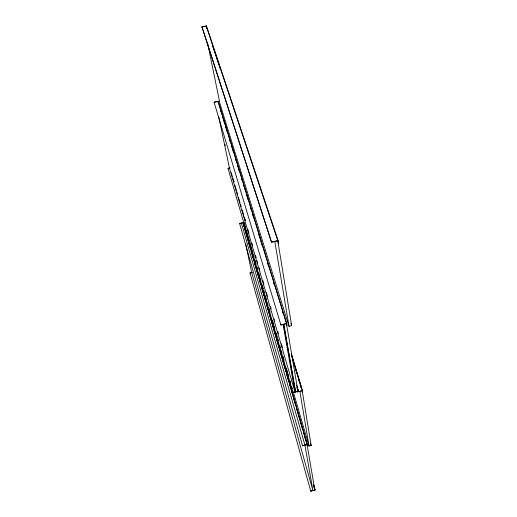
<?xml version="1.0" encoding="UTF-8"?>
<svg xmlns="http://www.w3.org/2000/svg" width="517" height="517" viewBox="0 0 517 517"><rect width="100%" height="100%" fill="white"/><g stroke="black" fill="none" stroke-linecap="round" stroke-linejoin="round"><path stroke-width="0.78" d="M314.653 489.03L313.548 484.319M307.272 445.751L307.292 444.433L243.145 222.633L239.61 223.486L302.594 445.783L307.079 444.62L314.814 489.974L310.736 491.15L315.047 490.026L314.866 488.972M293.288 391.873L309.05 446.106L311.169 445.557L302.245 390.833L297.275 391.938L302.484 390.613L291.265 353.512M307.292 444.433L302.594 445.783M296.616 385.113L297.992 389.76L297.042 387.504M294.942 391.815L295.465 391.679L283.723 324.605L283.142 324.754L294.942 391.815L229.458 168.077L218.73 116.68M230.162 167.825L227.997 168.342L293.042 392.616L298.257 391.291L297.992 389.76M302.471 392.203L302.484 390.613M286.754 325.439L286.722 323.461L218.187 101.267L214.07 102.224L218.019 101.494L287.045 325.367M207.466 42.4L220.068 104.13L289.022 326.35L291.633 325.697L277.791 240.786L271.548 242.305L201.953 26.871L206.432 25.85L278.081 240.463L278.469 242.88L278.146 242.964M286.722 323.461L280.886 324.915L286.457 323.726L297.966 391.201L293.042 392.616M252.018 272.498L250.034 272.982L252.361 272.291M201.953 26.871L271.503 242.066L278.081 240.463M229.458 168.077L229.839 167.986M229.548 168.135L227.997 168.342M218.355 103.116L218.187 101.267M201.998 27.084L205.579 26.27M206.638 28.028L206.432 25.85M277.532 240.024L206.251 26.115L206.735 28.487M277.965 241.355L278.469 242.88M212.745 46.388L220.126 68.567M290.909 323.396L291.633 325.697M220.494 110.063L221.683 113.927M222.633 117.01L224.766 123.957M225.716 127.046L227.383 132.449M229.277 138.627L230.466 142.485M231.416 145.574L233.555 152.521M235.455 158.7L236.166 161.013M237.594 165.647L239.255 171.049M241.626 178.766L242.344 181.086M243.766 185.713L244.955 189.577M246.376 194.205L248.044 199.614M250.415 207.33L251.126 209.643M252.554 214.277L253.744 218.135M258.726 234.35L259.915 238.208M260.865 241.297L262.526 246.699M267.515 262.907L268.704 266.772M273.687 282.98L274.404 285.3M282.476 311.544L283.187 313.858M291.291 354.268L302.729 392.132M291.278 354.5L301.314 387.737M293.372 362.055L294.076 364.375M295.937 370.56L296.642 372.88M298.503 379.064L299.207 381.378M300.138 384.474L301.301 388.338M214.07 102.224L280.925 325.109M297.107 387.42L298.257 391.291M297.049 388.105L297.74 390.432M233.309 179.509L233.988 181.835M244.677 218.252L245.362 220.572M295.168 390.251L295.621 391.802L283.839 324.379M231.196 172.633L232.333 176.504M232.786 178.048L233.923 181.919M234.834 185.015L236.424 190.43M236.876 191.981L237.555 194.302M238.466 197.397L240.056 202.819M240.508 204.364L241.193 206.69M242.098 209.786L243.688 215.201M244.14 216.752L245.278 220.623M247.779 229.134L248.91 233.005M251.863 243.068L252.548 245.388M255.495 255.45L256.18 257.776M257.085 260.872L257.77 263.192M259.133 267.838L259.812 270.158M262.765 280.22L263.903 284.091M266.397 292.603L267.535 296.474M270.488 306.536L271.166 308.862M274.12 318.924L274.798 321.244M277.752 331.307L278.437 333.627M281.384 343.689L282.521 347.56M294.328 387.808L295.465 391.679M310.484 443.237L311.169 445.557M245.775 228.411L244.166 222.181M246.228 229.962L249.381 240.812M249.827 242.357L252.981 253.207M253.433 254.752L254.105 257.078M255.01 260.174L256.135 264.051M257.033 267.147L257.712 269.473M258.61 272.569L259.734 276.446M260.187 277.997L260.865 280.317M262.216 284.964L263.34 288.841M263.793 290.392L264.465 292.712M265.363 295.814L266.494 299.686M267.392 302.788L268.071 305.108M268.969 308.21L270.094 312.081M272.569 320.605L273.7 324.476M274.146 326.027L274.824 328.353M276.175 333L277.299 336.871M277.752 338.422L278.424 340.748M279.775 345.395L280.453 347.721M281.351 350.817L282.03 353.143M282.928 356.239L284.059 360.116M286.534 368.634L287.659 372.511M288.111 374.056L288.783 376.382M290.134 381.029L290.812 383.356M291.711 386.451L292.389 388.778M307.505 445.686L242.996 222.808L239.61 223.486M243.914 226.336L243.145 222.633M244.367 227.887L247.501 238.738M247.947 240.289L250.635 249.595M251.081 251.146L253.769 260.445M254.661 263.547L257.35 272.853M257.796 274.404L258.914 278.282M259.366 279.833L260.484 283.71M261.376 286.812L264.064 296.112M264.51 297.663L265.635 301.54M266.081 303.091L272.349 324.799M272.795 326.35L275.483 335.656M275.929 337.207L279.064 348.057M279.51 349.608L282.198 358.914M282.644 360.465L285.778 371.322M286.231 372.867L288.913 382.173M289.358 383.724L292.493 394.581M292.945 396.132L295.627 405.431M296.525 408.533L297.197 410.86M297.643 412.411L299.214 417.839M299.66 419.39L302.348 428.69M303.24 431.792L303.912 434.118M304.358 435.669L305.928 441.098M306.374 442.649L307.046 444.975M241.407 223.195L304.952 445.169L312.875 490.484L251.663 272.465L245.64 243.526M314.168 486.924L315.047 490.026M313.554 485.153L314.814 489.974M250.008 272.866L310.736 491.15M224.895 144.262L225.225 145.846M274.831 241.504L289.022 326.35M299.905 391.427L309.05 446.106"/></g></svg>
